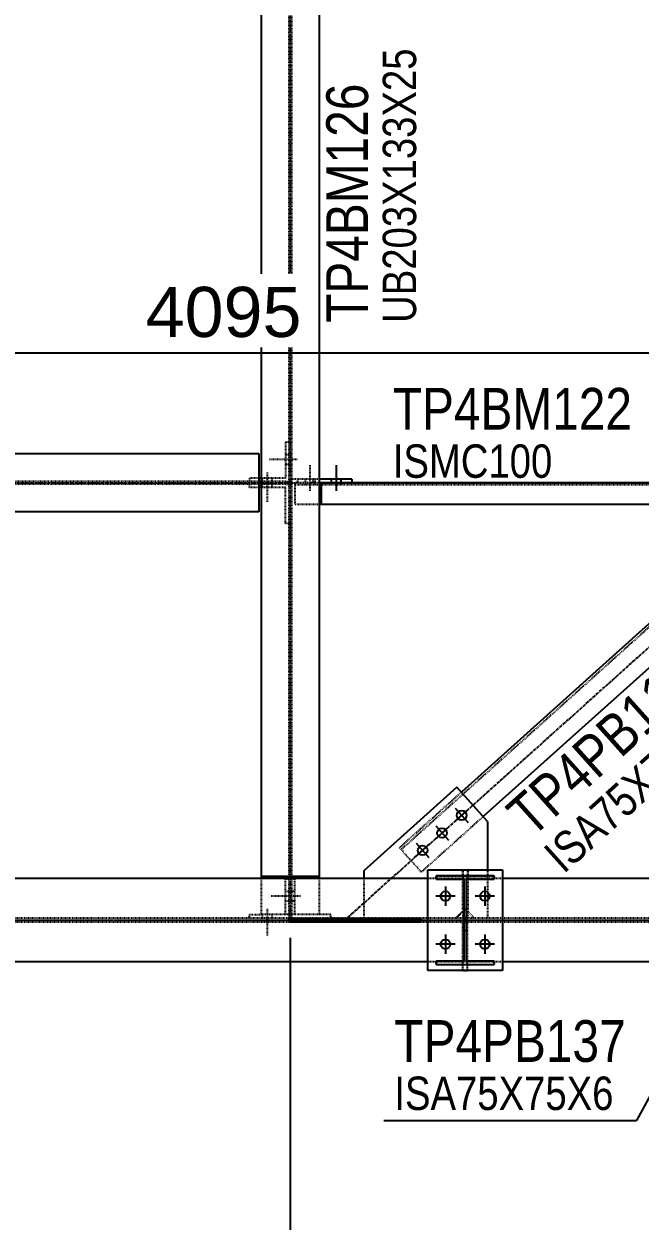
# Model space of a CAD drawing. Header units: millimetres. Extents: x 2102 to 21371, y 12217 to 26594.
# Drawn here: x 10223 to 11632, y 13633 to 16370 of the extents above; entities that cross this region are included whole.
import ezdxf

# ---------------------------------------------------------------- set-up
doc = ezdxf.new("R2010")
doc.units = ezdxf.units.MM
for name, pattern in [('CENTER', [12.7, 7.9375, -1.5875, 1.5875, -1.5875]), ('DXK_LINE_DOT2', [3.9198, 1.9599, -1.9599]), ('DXK_LINE_DOT5', [7.8785, 2.979, -0.9799, 0.9799, -0.9799, 0.9799, -0.9799])]:
    doc.linetypes.add(name, pattern=pattern)
for name, color, linetype in [('1', 7, 'Continuous'), ('2', 7, 'Continuous'), ('4', 7, 'Continuous'), ('6', 7, 'Continuous'), ('8', 7, 'Continuous')]:
    doc.layers.add(name, color=color, linetype=linetype)
doc.styles.add('Arial', font='arial.ttf', dxfattribs={"height": 0.2})
doc.styles.add('Arial Narrow', font='ARIALN.TTF', dxfattribs={"height": 0.2})

# ---------------------------------------------------------------- blocks, each defined once
blk = doc.blocks.new('GridLine-116860372-116905 - 114867')
at = {"layer": '2', "color": 7, "linetype": 'DXK_LINE_DOT5'}
blk.add_line((2535.4, 12570.8), (24512.1, 12570.8), dxfattribs=at)
blk = doc.blocks.new('Part-116860372-114923 - 114867')
at = {"layer": '1', "color": 6, "linetype": 'DXK_LINE_DOT2'}
for p, q in [((12931.8, 12689.6), (12719.3, 12689.6)), ((19818.1, 12576.7), (9958.1, 12576.7)), ((19818.1, 12565), (9958.1, 12565)), ((12931.8, 12452.1), (12719.3, 12452.1))]:
    blk.add_line(p, q, dxfattribs=at)
at = {"layer": '2', "color": 2, "linetype": 'Continuous'}
for p, q in [((12719.3, 12689.6), (9958.1, 12689.6)), ((13719.3, 12689.6), (12931.8, 12689.6)), ((12719.3, 12452.1), (9958.1, 12452.1)), ((13719.3, 12452.1), (12931.8, 12452.1))]:
    blk.add_line(p, q, dxfattribs=at)
at = {"layer": '4', "color": 4, "linetype": 'CENTER'}
blk.add_line((9575.6, 12570.8), (20200.6, 12570.8), dxfattribs=at)
blk = doc.blocks.new('Part-116860372-114924 - 114867')
at = {"layer": '4', "linetype": 'Continuous'}
blk.add_hatch(color=4, dxfattribs=at).paths.add_polyline_path([(12825.6, 12565.8, -1), (12825.6, 12575.8, -1)])
at = {"layer": '1', "color": 6, "linetype": 'DXK_LINE_DOT2'}
for p, q in [((12742.3, 12688.1), (12742.3, 12697.8)), ((12742.3, 12697.8), (12908.8, 12697.8)), ((12908.8, 12697.8), (12908.8, 12688.1)), ((12822, 12688.1), (12742.3, 12688.1)), ((12822, 12453.6), (12822, 12688.1)), ((12829.1, 12453.6), (12829.1, 12688.1)), ((12829.1, 12688.1), (12908.8, 12688.1)), ((12742.3, 12443.8), (12742.3, 12453.6)), ((12822, 12453.6), (12742.3, 12453.6)), ((12908.8, 12453.6), (12829.1, 12453.6)), ((12908.8, 12453.6), (12908.8, 12443.8)), ((12742.3, 12443.8), (12908.8, 12443.8))]:
    blk.add_line(p, q, dxfattribs=at)
at = {"layer": '2', "color": 2, "linetype": 'Continuous'}
for p, q in [((12742.3, 12697.8), (12742.3, 12697.8)), ((12908.8, 12697.8), (12742.3, 12697.8)), ((12742.3, 12697.8), (12742.3, 12688.1)), ((12908.8, 12697.8), (12908.8, 12697.8)), ((12908.8, 12688.1), (12908.8, 12697.8)), ((12742.3, 12688.1), (12742.3, 12688.1)), ((12742.3, 12688.1), (12822, 12688.1)), ((12822, 12688.1), (12822, 12688.1)), ((12822, 12688.1), (12822, 12453.6)), ((12829.1, 12688.1), (12829.1, 12688.1)), ((12829.1, 12453.6), (12829.1, 12688.1)), ((12829.1, 12688.1), (12908.8, 12688.1)), ((12908.8, 12688.1), (12908.8, 12688.1)), ((12742.3, 12453.6), (12742.3, 12453.6)), ((12822, 12453.6), (12742.3, 12453.6)), ((12742.3, 12453.6), (12742.3, 12443.8)), ((12822, 12453.6), (12822, 12453.6)), ((12829.1, 12453.6), (12829.1, 12453.6)), ((12908.8, 12453.6), (12829.1, 12453.6)), ((12908.8, 12453.6), (12908.8, 12453.6)), ((12908.8, 12443.8), (12908.8, 12453.6)), ((12742.3, 12443.8), (12742.3, 12443.8)), ((12742.3, 12443.8), (12908.8, 12443.8)), ((12908.8, 12443.8), (12908.8, 12443.8))]:
    blk.add_line(p, q, dxfattribs=at)
at = {"layer": '4', "color": 4, "linetype": 'CENTER'}
blk.add_line((12825.6, 12570.8), (12825.6, 12570.8), dxfattribs=at)
at = {"layer": '4', "color": 4, "linetype": 'Continuous'}
blk.add_circle((12825.6, 12570.8), 5, dxfattribs=at)
blk = doc.blocks.new('Part-116860372-114990 - 114867')
at = {"layer": '4', "linetype": 'Continuous'}
for points in [[(12325.6, 15315.8, -1), (12325.6, 15325.8, -1)], [(12325.6, 12565.8, -1), (12325.6, 12575.8, -1)]]:
    blk.add_hatch(color=4, dxfattribs=at).paths.add_polyline_path(points)
at = {"layer": '1', "color": 6, "linetype": 'DXK_LINE_DOT2'}
for p, q in [((12242.3, 15303.4), (12242.3, 15177.7)), ((12408.8, 15303.4), (12242.3, 15303.4)), ((12322, 15303.4), (12322, 15177.7)), ((12329.1, 15303.4), (12329.1, 15177.7)), ((12408.8, 15303.4), (12408.8, 15177.7)), ((12322, 15171.5), (12322, 12695.8)), ((12329.1, 15171.5), (12329.1, 12695.8)), ((12242.3, 12689.6), (12242.3, 12586.7)), ((12322, 12689.6), (12322, 12586.7)), ((12329.1, 12689.6), (12329.1, 12586.7)), ((12408.8, 12689.6), (12408.8, 12586.7)), ((12408.8, 12586.7), (12242.3, 12586.7))]:
    blk.add_line(p, q, dxfattribs=at)
at = {"layer": '2', "color": 2, "linetype": 'Continuous'}
for p, q in [((12242.3, 15177.7), (12242.3, 12689.6)), ((12408.8, 15171.5), (12242.3, 15171.5)), ((12322, 15177.7), (12322, 15171.5)), ((12329.1, 15177.7), (12329.1, 15171.5)), ((12408.8, 15177.7), (12408.8, 12689.6)), ((12408.8, 12695.8), (12242.3, 12695.8)), ((12322, 12695.8), (12322, 12689.6)), ((12329.1, 12695.8), (12329.1, 12689.6))]:
    blk.add_line(p, q, dxfattribs=at)
at = {"layer": '4', "color": 4, "linetype": 'CENTER'}
blk.add_line((12325.6, 15320.8), (12325.6, 12570.8), dxfattribs=at)
at = {"layer": '4', "color": 4, "linetype": 'Continuous'}
for centre in [(12325.6, 15320.8), (12325.6, 12570.8)]:
    blk.add_circle(centre, 5, dxfattribs=at)
blk = doc.blocks.new('Part-116860372-114991 - 114867')
at = {"layer": '4', "linetype": 'Continuous'}
for points in [[(9575.6, 13815.8, -1), (9575.6, 13825.8, -1)], [(12325.6, 13815.8, -1), (12325.6, 13825.8, -1)]]:
    blk.add_hatch(color=4, dxfattribs=at).paths.add_polyline_path(points)
at = {"layer": '1', "color": 6, "linetype": 'DXK_LINE_DOT2'}
for p, q in [((9458.3, 13824.4), (9458.3, 13904.1)), ((9692.8, 13824.4), (9692.8, 13904.1)), ((9702.6, 13737.6), (9702.6, 13904.1)), ((12236.1, 13824.4), (9458.3, 13824.4)), ((12312, 13824.4), (12236.1, 13824.4)), ((12312, 13824.4), (12312, 13817.3)), ((9458.3, 13737.6), (9458.3, 13817.3)), ((12236.1, 13817.3), (9458.3, 13817.3)), ((9692.8, 13737.6), (9692.8, 13817.3)), ((12312, 13817.3), (12242.3, 13817.3))]:
    blk.add_line(p, q, dxfattribs=at)
at = {"layer": '2', "color": 2, "linetype": 'Continuous'}
for p, q in [((9448.6, 13737.6), (9448.6, 13904.1)), ((9448.6, 13904.1), (12236.1, 13904.1)), ((12236.1, 13904.1), (12236.1, 13737.6)), ((12236.1, 13824.4), (12242.3, 13824.4)), ((12242.3, 13817.3), (12236.1, 13817.3)), ((12236.1, 13737.6), (9448.6, 13737.6))]:
    blk.add_line(p, q, dxfattribs=at)
at = {"layer": '4', "color": 4, "linetype": 'CENTER'}
blk.add_line((9575.6, 13820.8), (12325.6, 13820.8), dxfattribs=at)
at = {"layer": '4', "color": 4, "linetype": 'Continuous'}
for centre in [(9575.6, 13820.8), (12325.6, 13820.8)]:
    blk.add_circle(centre, 5, dxfattribs=at)
blk = doc.blocks.new('Part-116860372-115021 - 114867')
at = {"layer": '4', "linetype": 'Continuous'}
for points in [[(12325.6, 13815.8, -1), (12325.6, 13825.8, -1)], [(13700.6, 13815.8, -1), (13700.6, 13825.8, -1)]]:
    blk.add_hatch(color=4, dxfattribs=at).paths.add_polyline_path(points)
at = {"layer": '1', "color": 6, "linetype": 'DXK_LINE_DOT2'}
for p, q in [((12339.1, 13820.8), (12339.1, 13758.3)), ((12415.1, 13820.8), (12339.1, 13820.8)), ((12408.8, 13814.6), (12339.1, 13814.6)), ((13611.1, 13814.6), (12415.1, 13814.6)), ((13611.1, 13820.8), (13687, 13820.8)), ((13687, 13814.6), (13617.3, 13814.6)), ((13687, 13820.8), (13687, 13758.3)), ((12408.8, 13758.3), (12339.1, 13758.3)), ((13687, 13758.3), (13617.3, 13758.3))]:
    blk.add_line(p, q, dxfattribs=at)
at = {"layer": '2', "color": 2, "linetype": 'Continuous'}
for p, q in [((12415.1, 13814.6), (12408.8, 13814.6)), ((13611.1, 13820.8), (12415.1, 13820.8)), ((12415.1, 13758.3), (12415.1, 13820.8)), ((13611.1, 13820.8), (13611.1, 13758.3)), ((13617.3, 13814.6), (13611.1, 13814.6)), ((13617.3, 13758.3), (12408.8, 13758.3))]:
    blk.add_line(p, q, dxfattribs=at)
at = {"layer": '4', "color": 4, "linetype": 'CENTER'}
for p, q in [((12325.6, 13820.8), (12339.1, 13820.8)), ((12415.1, 13820.8), (13611.1, 13820.8)), ((13687, 13820.8), (13700.6, 13820.8))]:
    blk.add_line(p, q, dxfattribs=at)
at = {"layer": '4', "color": 4, "linetype": 'Continuous'}
for centre in [(12325.6, 13820.8), (13700.6, 13820.8)]:
    blk.add_circle(centre, 5, dxfattribs=at)
blk = doc.blocks.new('Part-116860372-115068 - 114867')
at = {"layer": '4', "linetype": 'Continuous'}
for points in [[(13700.6, 13659.6, -1), (13700.6, 13669.6, -1)], [(12481.8, 12565.8, -1), (12481.8, 12575.8, -1)]]:
    blk.add_hatch(color=4, dxfattribs=at).paths.add_polyline_path(points)
at = {"layer": '1', "color": 6, "linetype": 'DXK_LINE_DOT2'}
for p, q in [((13536, 13584), (13359.2, 13425.4)), ((13536, 13584), (13598.6, 13514.3)), ((13541, 13578.5), (12642.9, 12772.5)), ((13598.6, 13514.3), (13421.8, 13355.6)), ((12637.9, 12778.1), (12814.7, 12936.7)), ((12877.3, 12867), (12700.5, 12708.3)), ((12700.5, 12708.3), (12637.9, 12778.1))]:
    blk.add_line(p, q, dxfattribs=at)
at = {"layer": '2', "color": 2, "linetype": 'Continuous'}
for p, q in [((13359.2, 13425.4), (12814.7, 12936.7)), ((13421.8, 13355.6), (12877.3, 12867))]:
    blk.add_line(p, q, dxfattribs=at)
at = {"layer": '4', "color": 4, "linetype": 'CENTER'}
blk.add_line((12481.8, 12570.8), (13700.6, 13664.6), dxfattribs=at)
at = {"layer": '4', "color": 4, "linetype": 'Continuous'}
for centre in [(13700.6, 13664.6), (12481.8, 12570.8)]:
    blk.add_circle(centre, 5, dxfattribs=at)
blk = doc.blocks.new('Part-116860372-115219 - 114867')
at = {"layer": '1', "color": 6, "linetype": 'DXK_LINE_DOT2'}
for p, q in [((12339.1, 12689.2), (12329.1, 12689.2)), ((12339.1, 12586.7), (12339.1, 12689.2)), ((12329.1, 12586.7), (12329.1, 12576.7)), ((12441.6, 12586.7), (12408.8, 12586.7)), ((12441.6, 12576.7), (12441.6, 12586.7))]:
    blk.add_line(p, q, dxfattribs=at)
blk = doc.blocks.new('Part-116860372-115218 - 114867')
at = {"layer": '1', "color": 6, "linetype": 'DXK_LINE_DOT2'}
for p, q in [((12312, 12586.7), (12312, 12689.2)), ((12312, 12689.2), (12322, 12689.2)), ((12209.5, 12576.7), (12209.5, 12586.7)), ((12209.5, 12586.7), (12242.3, 12586.7)), ((12322, 12586.7), (12322, 12576.7))]:
    blk.add_line(p, q, dxfattribs=at)
blk = doc.blocks.new('Bolt-116860372-115220 - 114867')
at = {"layer": '1', "color": 1, "linetype": 'DXK_LINE_DOT2'}
for p, q in [((12355.4, 12639.2), (12270.4, 12639.2)), ((12322, 12653), (12312, 12653)), ((12322, 12625.5), (12312, 12625.5)), ((12329.1, 12653), (12322, 12653)), ((12329.1, 12625.5), (12322, 12625.5)), ((12339.1, 12653), (12329.1, 12653)), ((12339.1, 12625.5), (12329.1, 12625.5))]:
    blk.add_line(p, q, dxfattribs=at)
blk = doc.blocks.new('Part-116860372-115242 - 114867')
at = {"layer": '1', "color": 6, "linetype": 'DXK_LINE_DOT2'}
for p, q in [((12209.5, 13807.3), (12209.5, 13817.3)), ((12236.1, 13807.3), (12209.5, 13807.3)), ((12236.1, 13817.3), (12242.3, 13817.3)), ((12312, 13807.3), (12242.3, 13807.3)), ((12312, 13817.3), (12322, 13817.3)), ((12312, 13704.8), (12312, 13807.3)), ((12322, 13704.8), (12312, 13704.8))]:
    blk.add_line(p, q, dxfattribs=at)
at = {"layer": '2', "color": 2, "linetype": 'Continuous'}
blk.add_line((12242.3, 13807.3), (12236.1, 13807.3), dxfattribs=at)
blk = doc.blocks.new('Part-116860372-115243 - 114867')
at = {"layer": '1', "color": 6, "linetype": 'DXK_LINE_DOT2'}
for p, q in [((12322, 13936.9), (12312, 13936.9)), ((12312, 13936.9), (12312, 13834.4)), ((12209.5, 13834.4), (12209.5, 13824.4)), ((12236.1, 13834.4), (12209.5, 13834.4)), ((12312, 13834.4), (12242.3, 13834.4)), ((12312, 13824.4), (12322, 13824.4))]:
    blk.add_line(p, q, dxfattribs=at)
at = {"layer": '2', "color": 2, "linetype": 'Continuous'}
blk.add_line((12242.3, 13834.4), (12236.1, 13834.4), dxfattribs=at)
blk = doc.blocks.new('Bolt-116860372-115244 - 114867')
at = {"layer": '1', "color": 1, "linetype": 'DXK_LINE_DOT2'}
for p, q in [((12245.8, 13834.4), (12245.8, 13824.4)), ((12245.8, 13824.4), (12245.8, 13817.3)), ((12259.5, 13850.6), (12259.5, 13765.6)), ((12273.3, 13834.4), (12273.3, 13824.4)), ((12273.3, 13824.4), (12273.3, 13817.3)), ((12245.8, 13817.3), (12245.8, 13807.3)), ((12273.3, 13817.3), (12273.3, 13807.3))]:
    blk.add_line(p, q, dxfattribs=at)
blk = doc.blocks.new('Bolt-116860372-115254 - 114867')
at = {"layer": '1', "color": 1, "linetype": 'DXK_LINE_DOT2'}
for p, q in [((12259.5, 12603), (12259.5, 12524.2)), ((12245.8, 12586.7), (12245.8, 12576.7)), ((12245.8, 12576.7), (12245.8, 12565)), ((12273.3, 12586.7), (12273.3, 12576.7)), ((12273.3, 12576.7), (12273.3, 12565))]:
    blk.add_line(p, q, dxfattribs=at)
blk = doc.blocks.new('Bolt-116860372-115291 - 114867')
at = {"layer": '1', "color": 1, "linetype": 'DXK_LINE_DOT2'}
for p, q in [((12322, 13900.6), (12312, 13900.6)), ((12329.1, 13900.6), (12322, 13900.6)), ((12345.4, 13886.9), (12266.6, 13886.9)), ((12322, 13873.1), (12312, 13873.1)), ((12329.1, 13873.1), (12322, 13873.1))]:
    blk.add_line(p, q, dxfattribs=at)
blk = doc.blocks.new('Part-116860372-150369 - 114867')
at = {"layer": '1', "color": 6, "linetype": 'DXK_LINE_DOT2'}
for p, q in [((12819.3, 12714.6), (12819.3, 12576.7)), ((12831.8, 12714.6), (12831.8, 12576.7)), ((12831.8, 12601.7), (12819.3, 12601.7))]:
    blk.add_line(p, q, dxfattribs=at)
blk = doc.blocks.new('Part-116860372-115651 - 114867')
at = {"layer": '1', "color": 6, "linetype": 'DXK_LINE_DOT2'}
for p, q in [((12408.8, 13830.8), (12329.1, 13830.8)), ((12347.9, 13820.8), (12347.9, 13830.8)), ((12391.6, 13820.8), (12391.6, 13830.8))]:
    blk.add_line(p, q, dxfattribs=at)
at = {"layer": '2', "color": 2, "linetype": 'Continuous'}
for p, q in [((12501.6, 13830.8), (12408.8, 13830.8)), ((12501.6, 13830.8), (12501.6, 13820.8)), ((12415.1, 13820.8), (12408.8, 13820.8))]:
    blk.add_line(p, q, dxfattribs=at)
blk = doc.blocks.new('Bolt-116860372-115652 - 114867')
at = {"layer": '1', "color": 1, "linetype": 'DXK_LINE_DOT2'}
for p, q in [((12382.9, 13798.3), (12382.9, 13870.8)), ((12369.1, 13820.8), (12369.1, 13830.8)), ((12396.6, 13820.8), (12396.6, 13830.8)), ((12369.1, 13814.6), (12369.1, 13820.8)), ((12396.6, 13814.6), (12396.6, 13820.8))]:
    blk.add_line(p, q, dxfattribs=at)
at = {"layer": '2', "color": 1, "linetype": 'Continuous'}
for p, q in [((12457.9, 13798.3), (12457.9, 13870.8)), ((12444.1, 13820.8), (12444.1, 13830.8)), ((12471.6, 13820.8), (12471.6, 13830.8)), ((12444.1, 13814.6), (12444.1, 13820.8)), ((12471.6, 13814.6), (12471.6, 13820.8))]:
    blk.add_line(p, q, dxfattribs=at)
blk = doc.blocks.new('Part-116860372-116124 - 114867')
at = {"layer": '1', "color": 6, "linetype": 'DXK_LINE_DOT2'}
for p, q in [((12818.1, 12714.6), (12833.1, 12714.6)), ((12818.1, 12714.6), (12818.1, 12595.5)), ((12833.1, 12714.6), (12833.1, 12595.5)), ((12889.8, 12714.6), (12889.8, 12576.7)), ((12536.4, 12689.6), (12536.4, 12576.7)), ((12799.3, 12576.7), (12818.1, 12595.5)), ((12818.1, 12595.5), (12799.3, 12576.7)), ((12818.1, 12595.5), (12818.1, 12595.5)), ((12833.1, 12595.5), (12851.8, 12576.7))]:
    blk.add_line(p, q, dxfattribs=at)
at = {"layer": '2', "color": 2, "linetype": 'Continuous'}
for p, q in [((12802.2, 12950.7), (12536.4, 12712.2)), ((12889.8, 12853), (12802.2, 12950.7)), ((12889.8, 12853), (12889.8, 12714.6)), ((12536.4, 12712.2), (12536.4, 12689.6))]:
    blk.add_line(p, q, dxfattribs=at)
blk = doc.blocks.new('Bolt-116860372-116125 - 114867')
at = {"layer": '2', "color": 1, "linetype": 'Continuous'}
for p, q in [((12836, 12888.7), (12795.1, 12851.9)), ((12797.1, 12890.8), (12833.9, 12849.8)), ((12780.2, 12838.6), (12739.2, 12801.8)), ((12741.3, 12840.7), (12778.1, 12799.7)), ((12724.3, 12788.5), (12683.4, 12751.8)), ((12685.5, 12790.6), (12722.2, 12749.7))]:
    blk.add_line(p, q, dxfattribs=at)
for centre in [(12815.5, 12870.3), (12759.7, 12820.2), (12703.9, 12770.1)]:
    blk.add_circle(centre, 13.8, dxfattribs=at)
blk = doc.blocks.new('Part-116860372-116869 - 114867')
at = {"layer": '2', "color": 2, "linetype": 'Continuous'}
for p, q in [((12719.3, 12714.6), (12931.8, 12714.6)), ((12719.3, 12427.1), (12719.3, 12714.6)), ((12931.8, 12714.6), (12931.8, 12427.1)), ((12931.8, 12427.1), (12719.3, 12427.1))]:
    blk.add_line(p, q, dxfattribs=at)
blk = doc.blocks.new('Bolt-116860372-116870 - 114867')
at = {"layer": '2', "color": 1, "linetype": 'Continuous'}
for p, q in [((12769.3, 12667.1), (12769.3, 12612.1)), ((12881.8, 12667.1), (12881.8, 12612.1)), ((12796.8, 12639.6), (12741.8, 12639.6)), ((12909.3, 12639.6), (12854.3, 12639.6)), ((12769.3, 12529.6), (12769.3, 12474.6)), ((12881.8, 12529.6), (12881.8, 12474.6)), ((12796.8, 12502.1), (12741.8, 12502.1)), ((12909.3, 12502.1), (12854.3, 12502.1))]:
    blk.add_line(p, q, dxfattribs=at)
for centre in [(12769.3, 12639.6), (12881.8, 12639.6), (12769.3, 12502.1), (12881.8, 12502.1)]:
    blk.add_circle(centre, 13.8, dxfattribs=at)
blk = doc.blocks.new('Part-116860372-116894 - 114867')
at = {"layer": '2', "color": 2, "linetype": 'Continuous'}
for p, q in [((12328, 12575.8), (12700.3, 12575.8)), ((12328, 12575.8), (12328, 12565.8)), ((12328, 12565.8), (12700.3, 12565.8)), ((12517.6, 12565.8), (12517.6, 12575.8)), ((12700.3, 12575.8), (12700.3, 12565.8))]:
    blk.add_line(p, q, dxfattribs=at)
blk = doc.blocks.new('Part-116860372-150368 - 114867')
at = {"layer": '1', "color": 6, "linetype": 'DXK_LINE_DOT2'}
for p, q in [((12819.3, 12427.1), (12819.3, 12565)), ((12831.8, 12427.1), (12831.8, 12565)), ((12831.8, 12540), (12819.3, 12540)), ((12819.3, 12427.1), (12831.8, 12427.1))]:
    blk.add_line(p, q, dxfattribs=at)
blk = doc.blocks.new('StraightDimension-116860372-125382 - 114867')
at = {"layer": '6', "color": 3, "linetype": 'Continuous'}
for p, q in [((12325.6, 12520.8), (12325.6, 11044.4)), ((13700.6, 12520.8), (13700.6, 11044.4)), ((12355.6, 11194.4), (12295.6, 11134.4)), ((13670.6, 11134.4), (13730.6, 11194.4)), ((12325.6, 11164.4), (13700.6, 11164.4))]:
    blk.add_line(p, q, dxfattribs=at)
at = {"color": 0}
blk.add_wipeout([(13265.4, 11179.4), (13265.4, 11389.4), (12760.7, 11389.4), (12760.7, 11179.4)], dxfattribs=at).dxf.layer = '6'
at = {"layer": '6', "color": 7, "style": 'Arial'}
blk.add_text('1100', height=143.26, dxfattribs=at).set_placement((12790.7, 11209.4))
blk = doc.blocks.new('StraightDimension-116860372-125383 - 114867')
at = {"layer": '6', "color": 3, "linetype": 'Continuous'}
for p, q in [((11388.1, 12520.8), (11388.1, 11044.4)), ((12325.6, 12520.8), (12325.6, 11044.4)), ((11418.1, 11194.4), (11358.1, 11134.4)), ((12295.6, 11134.4), (12355.6, 11194.4)), ((11388.1, 11164.4), (12325.6, 11164.4))]:
    blk.add_line(p, q, dxfattribs=at)
at = {"color": 0}
blk.add_wipeout([(12053.6, 11179.4), (12053.6, 11389.4), (11660.1, 11389.4), (11660.1, 11179.4)], dxfattribs=at).dxf.layer = '6'
at = {"layer": '6', "color": 7, "style": 'Arial'}
blk.add_text('750', height=143.26, dxfattribs=at).set_placement((11690.1, 11209.4))
blk = doc.blocks.new('StraightDimension-116860372-158612 - 114867')
at = {"layer": '6', "color": 3, "linetype": 'Continuous'}
blk.add_line((9575.6, 14192.5), (14694.3, 14192.5), dxfattribs=at)
at = {"color": 0}
blk.add_wipeout([(12387.3, 14207.5), (12387.3, 14417.5), (11882.6, 14417.5), (11882.6, 14207.5)], dxfattribs=at).dxf.layer = '6'
at = {"layer": '6', "color": 7, "style": 'Arial'}
blk.add_text('4095', height=143.26, dxfattribs=at).set_placement((11912.6, 14237.5))
blk = doc.blocks.new('Mark-116860372-129841 - 114867')
at = {"layer": '8', "color": 7, "linetype": 'Continuous'}
for p in [(14033.1, 13328.1), (12593.3, 11998.3)]:
    blk.add_line(p, (13315.5, 11998.3), dxfattribs=at)
at = {"color": 0}
for points in [[(13285.5, 12165.8), (13285.5, 12290.8), (12623.3, 12290.8), (12623.3, 12165.8)], [(13250.6, 12028.3), (13250.6, 12128.3), (12623.3, 12128.3), (12623.3, 12028.3)]]:
    blk.add_wipeout(points, dxfattribs=at).dxf.layer = '8'
for points in [[(13285.5, 12165.8), (13285.5, 12290.8), (12623.3, 12290.8), (12623.3, 12165.8)], [(13250.6, 12028.3), (13250.6, 12128.3), (12623.3, 12128.3), (12623.3, 12028.3)]]:
    blk.add_wipeout(points, dxfattribs=at).dxf.layer = '8'
at = {"layer": '8', "color": 7, "style": 'Arial Narrow'}
for s, height, p in [('TP4PB137', 119.3, (12623.3, 12165.8)), ('ISA75X75X6', 95.44, (12623.3, 12028.3))]:
    blk.add_text(s, height=height, dxfattribs=at).set_placement(p)
blk = doc.blocks.new('Mark-116860372-129838 - 114867')
at = {"color": 0}
blk.add_wipeout([(13507.9, 13245.9), (13424.4, 13338.9), (12931.6, 12896.6), (13015.1, 12803.5)], dxfattribs=at).dxf.layer = '8'
blk.add_wipeout([(13507.9, 13245.9), (13424.4, 13338.9), (12931.6, 12896.6), (13015.1, 12803.5)], dxfattribs=at).dxf.layer = '8'
blk.add_wipeout([(13573.8, 13120.2), (13507, 13194.6), (13040.1, 12775.6), (13106.9, 12701.2)], dxfattribs=at).dxf.layer = '8'
blk.add_wipeout([(13573.8, 13120.2), (13507, 13194.6), (13040.1, 12775.6), (13106.9, 12701.2)], dxfattribs=at).dxf.layer = '8'
at = {"layer": '8', "color": 7, "style": 'Arial Narrow'}
for s, height, p in [('TP4PB111', 119.3, (13015.1, 12803.5)), ('ISA75X75X6', 95.44, (13106.9, 12701.2))]:
    blk.add_text(s, height=height, rotation=41.9061, dxfattribs=at).set_placement(p)
blk = doc.blocks.new('Mark-116860372-129767 - 114867')
at = {"color": 0}
for points in [[(12685.5, 15063.6), (12585.5, 15063.6), (12585.5, 14277.9), (12685.5, 14277.9)], [(12548, 14962.9), (12423, 14962.9), (12423, 14277.9), (12548, 14277.9)]]:
    blk.add_wipeout(points, dxfattribs=at).dxf.layer = '8'
for points in [[(12685.5, 15063.6), (12585.5, 15063.6), (12585.5, 14277.9), (12685.5, 14277.9)], [(12548, 14962.9), (12423, 14962.9), (12423, 14277.9), (12548, 14277.9)]]:
    blk.add_wipeout(points, dxfattribs=at).dxf.layer = '8'
at = {"layer": '8', "color": 7, "style": 'Arial Narrow'}
for s, height, p in [('UB203X133X25', 95.443, (12685.5, 14277.9)), ('TP4BM126', 119.3, (12548, 14277.9))]:
    blk.add_text(s, height=height, rotation=90.0002, dxfattribs=at).set_placement(p)
blk = doc.blocks.new('Mark-116860372-129786 - 114867')
at = {"color": 0}
for points in [[(13303.9, 13972.6), (13303.9, 14097.6), (12618.8, 14097.6), (12618.8, 13972.6)], [(13075.5, 13835.1), (13075.5, 13935.1), (12618.8, 13935.1), (12618.8, 13835.1)]]:
    blk.add_wipeout(points, dxfattribs=at).dxf.layer = '8'
for points in [[(13303.9, 13972.6), (13303.9, 14097.6), (12618.8, 14097.6), (12618.8, 13972.6)], [(13075.5, 13835.1), (13075.5, 13935.1), (12618.8, 13935.1), (12618.8, 13835.1)]]:
    blk.add_wipeout(points, dxfattribs=at).dxf.layer = '8'
at = {"layer": '8', "color": 7, "style": 'Arial Narrow'}
for s, height, p in [('TP4BM122', 119.3, (12618.8, 13972.6)), ('ISMC100', 95.44, (12618.8, 13835.1))]:
    blk.add_text(s, height=height, dxfattribs=at).set_placement(p)

msp = doc.modelspace()

# ---------------------------------------------------------------- block references
at = {"xscale": 0.8, "yscale": 0.8, "zscale": 0.8}
for name in ['Part-116860372-114990 - 114867', 'Part-116860372-115243 - 114867', 'Part-116860372-114991 - 114867', 'Bolt-116860372-115291 - 114867', 'Bolt-116860372-115652 - 114867', 'Bolt-116860372-115244 - 114867', 'Part-116860372-115651 - 114867', 'Part-116860372-115242 - 114867', 'Part-116860372-115021 - 114867', 'Part-116860372-115068 - 114867', 'Part-116860372-116124 - 114867', 'Bolt-116860372-116125 - 114867', 'Part-116860372-116869 - 114867', 'Part-116860372-150369 - 114867', 'GridLine-116860372-116905 - 114867', 'Part-116860372-114923 - 114867', 'Part-116860372-115218 - 114867', 'Part-116860372-115219 - 114867', 'Bolt-116860372-116870 - 114867', 'Part-116860372-114924 - 114867', 'Bolt-116860372-115220 - 114867', 'Bolt-116860372-115254 - 114867', 'Part-116860372-116894 - 114867', 'Part-116860372-150368 - 114867']:
    msp.add_blockref(name, (971.5, 4264.2), dxfattribs=at)

# ---------------------------------------------------------------- next in the draw order: block references
for name in ['StraightDimension-116860372-158612 - 114867', 'StraightDimension-116860372-125382 - 114867']:
    msp.add_blockref(name, (971.5, 4264.2), dxfattribs=at)

# ---------------------------------------------------------------- next in the draw order: block references
for name in ['Mark-116860372-129767 - 114867', 'Mark-116860372-129786 - 114867', 'Mark-116860372-129841 - 114867', 'StraightDimension-116860372-125383 - 114867']:
    msp.add_blockref(name, (971.5, 4264.2), dxfattribs=at)

# ---------------------------------------------------------------- next in the draw order: block references
msp.add_blockref('Mark-116860372-129838 - 114867', (971.5, 4264.2), dxfattribs=at)

doc.saveas('drawing.dxf')
